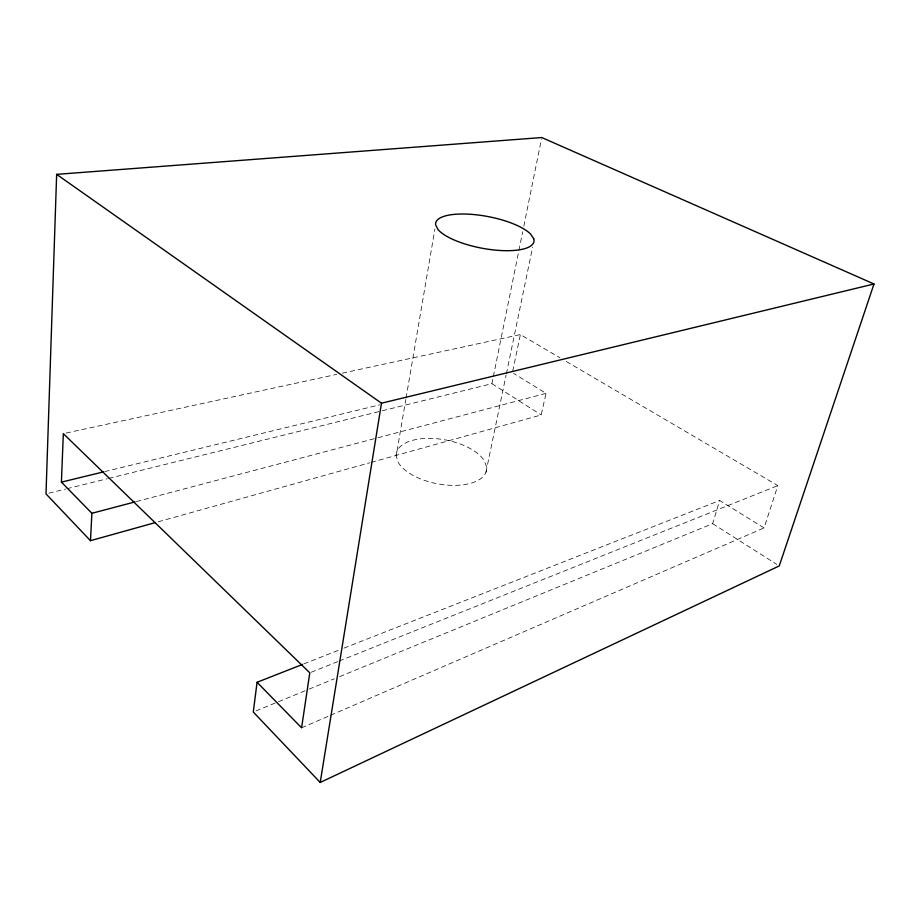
<?xml version="1.0" encoding="UTF-8"?>
<svg xmlns="http://www.w3.org/2000/svg" width="920" height="920" viewBox="0 0 920 920"><rect width="100%" height="100%" fill="white"/><g stroke="black" fill="none" stroke-linecap="round" stroke-linejoin="round"><path stroke-width="0.69" stroke-dasharray="4.6 3.45" d="M396.198 455.814A45.85 22.287 10.7 0 1 433.308 438.472A45.85 22.287 10.7 0 1 484.058 460.379L486.519 466.44A45.85 22.287 10.7 0 1 449.661 485.254A45.85 22.287 10.7 0 1 397.992 461.955L396.198 455.814L405.823 399.475M406.065 398.072L434.907 229.045M108.709 478.388L491.901 383.674L493.039 378.051M493.327 376.648L522.686 231.771M523.825 226.147L541.489 138.943M485.955 472.247L506.08 375.176M506.379 373.773L532.634 247.158M512.693 371.243L520.386 334.558L559.992 357.788M371.139 462.38L541.202 414.943L546.031 393.357L513.613 373.347M339.572 676.637L712.632 523.675L719.658 500.503L764.083 527.919L777.825 485.61L566.179 361.422M301.587 727.812L329.256 715.852M330.567 715.288L764.083 527.919M255.944 710.93L277.184 702.224M278.507 701.684L307.717 689.701M309.039 689.16L334.27 678.822M311.132 672.279L337.801 661.618M339.135 661.077L777.825 485.61M303.865 663.883L338.629 650.233M343.976 648.129L719.658 500.503M158.217 521.789L369.759 462.772M136.332 501.561L376.602 438.104M377.993 437.736L546.031 393.357M48.783 493.2L65.504 489.072M66.907 488.727L107.306 478.733M104.707 471.615L379.764 404.811M66.136 433.044L336.72 374.371M342.332 373.152L520.386 334.558M491.901 383.674L541.202 414.943M712.632 523.675L776.825 564.385"/><path stroke-width="1.38" d="M302.53 664.412L257.071 682.272L253.287 712.022L320.217 782.46L779.251 565.926L874 283.981L541.776 137.54L56.649 174.363L46 493.89L90.471 540.684L155.445 522.56M90.471 540.684L91.896 513.291L61.421 482.126L63.33 433.642L309.798 672.819L301.587 727.812L257.071 682.272M320.217 782.46L381.489 403.202L56.649 174.363M91.896 513.291L134.952 501.929M61.421 482.126L103.316 471.948M381.489 403.202L874 283.981M533.692 238.694L530.598 234.071A50.002 16.111 10.7 0 0 474.478 214.613A50.002 16.111 10.7 0 0 435.631 224.825L437.943 229.459A50.002 16.111 10.7 0 0 495.247 250.102A50.002 16.111 10.7 0 0 533.692 238.694"/></g></svg>
